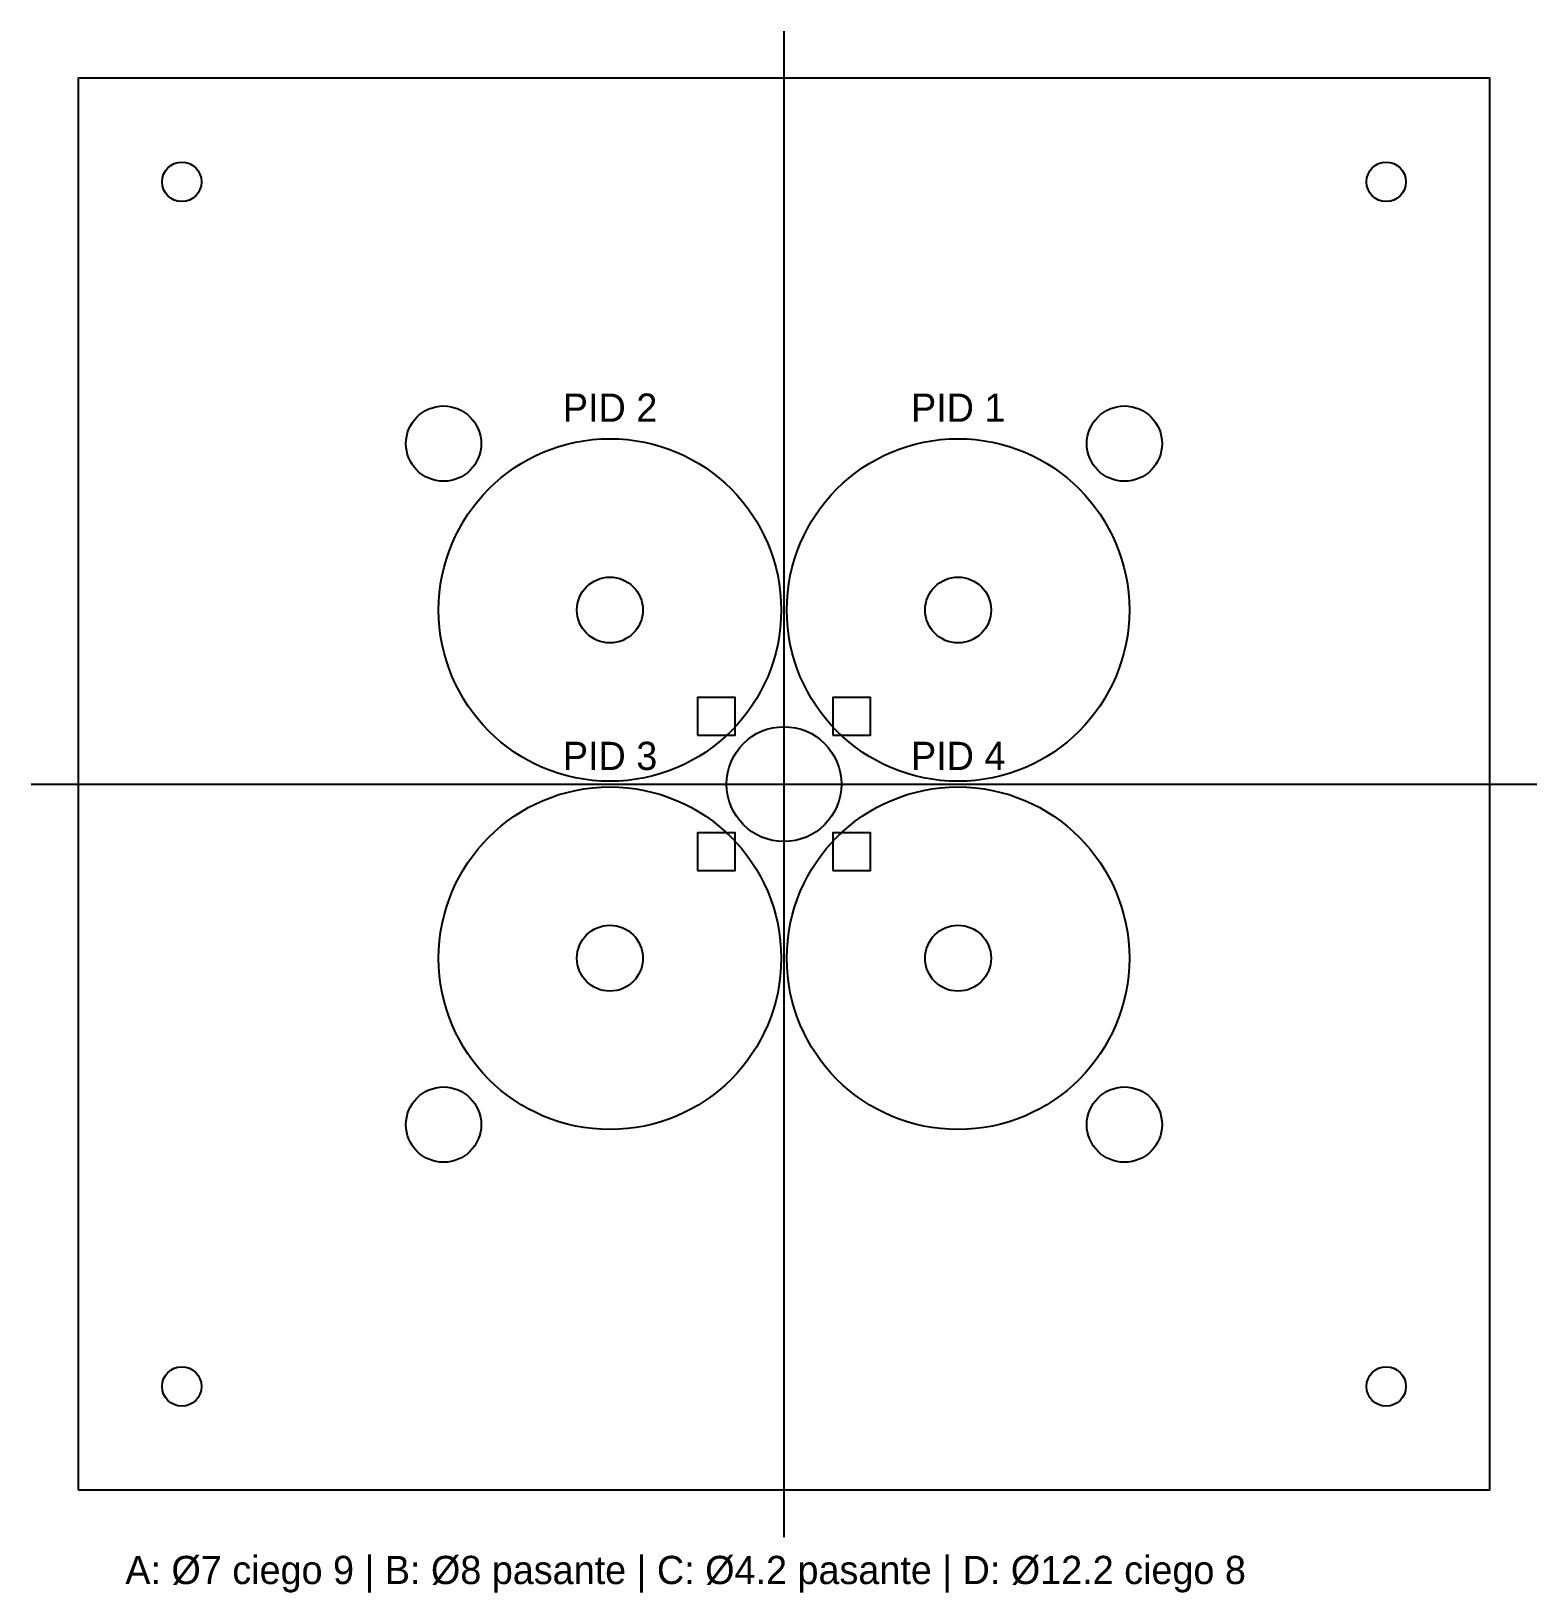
# Model space of a CAD drawing. Header units: millimetres. Extents: x -80 to 80, y -86 to 80.
import ezdxf

# ---------------------------------------------------------------- set-up
doc = ezdxf.new("R2010")
doc.units = ezdxf.units.MM
for name, color, linetype in [('CORTE', 7, 'Continuous'), ('EJES', 5, 'Continuous'), ('MARCAS', 3, 'Continuous'), ('TALADROS', 1, 'Continuous'), ('TEXTO', 7, 'Continuous')]:
    doc.layers.add(name, color=color, linetype=linetype)

msp = doc.modelspace()

# ---------------------------------------------------------------- linework, layer by layer
at = {"layer": 'CORTE'}
msp.add_lwpolyline([(-75, -75), (75, -75), (75, 75), (-75, 75)], close=True, dxfattribs=at)
at = {"layer": 'EJES'}
for p, q in [((0, -80), (0, 80)), ((-80, 0), (80, 0))]:
    msp.add_line(p, q, dxfattribs=at)
at = {"layer": 'MARCAS'}
for points in [[(-9.19, 5.19), (-5.19, 5.19), (-5.19, 9.19), (-9.19, 9.19)], [(5.19, 5.19), (9.19, 5.19), (9.19, 9.19), (5.19, 9.19)], [(-9.19, -9.19), (-5.19, -9.19), (-5.19, -5.19), (-9.19, -5.19)], [(5.19, -9.19), (9.19, -9.19), (9.19, -5.19), (5.19, -5.19)]]:
    msp.add_lwpolyline(points, close=True, dxfattribs=at)
for centre in [(-18.5, 18.5), (18.5, 18.5), (-18.5, -18.5), (18.5, -18.5)]:
    msp.add_circle(centre, 18.2, dxfattribs=at)
at = {"layer": 'TALADROS'}
for centre, radius in [((-64, 64), 2.1), ((64, 64), 2.1), ((-36.18, 36.18), 4), ((36.18, 36.18), 4), ((-18.5, 18.5), 3.5), ((18.5, 18.5), 3.5), ((0, 0), 6.1), ((-18.5, -18.5), 3.5), ((18.5, -18.5), 3.5), ((-36.18, -36.18), 4), ((36.18, -36.18), 4), ((-64, -64), 2.1), ((64, -64), 2.1)]:
    msp.add_circle(centre, radius, dxfattribs=at)

# ---------------------------------------------------------------- texts
at = {"layer": 'TEXTO'}
for s, p in [('PID 2', (-23.5, 38.5)), ('PID 1', (13.5, 38.5)), ('PID 3', (-23.5, 1.5)), ('PID 4', (13.5, 1.5)), ('A: Ø7 ciego 9 | B: Ø8 pasante | C: Ø4.2 pasante | D: Ø12.2 ciego 8', (-70, -85))]:
    msp.add_text(s, height=3, dxfattribs=at).set_placement(p)

doc.saveas('drawing.dxf')
